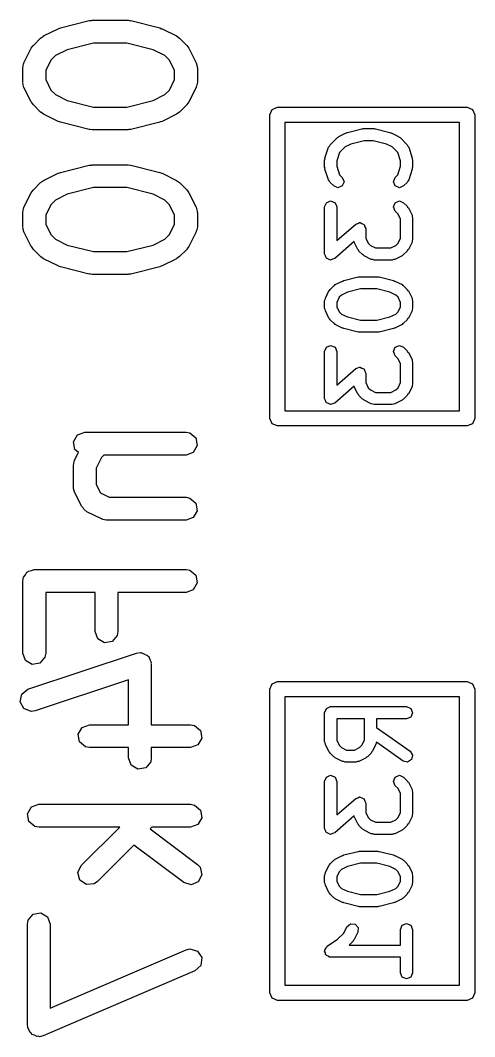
# Model space of a CAD drawing. Extents: x 107.3 to 170.9, y -113.5 to -51.4.
# Drawn here: x 130.48 to 133.48, y -90.23 to -83.53 of the extents above; entities that cross this region are included whole.
import ezdxf

# ---------------------------------------------------------------- set-up
doc = ezdxf.new("R2010")
doc.units = 0
doc.layers.add('BLACK', color=7, linetype='CONTINUOUS')

msp = doc.modelspace()

# ---------------------------------------------------------------- linework, layer by layer
at = {"layer": 'BLACK', "linetype": 'CONTINUOUS'}
for p, q in [((130.747, -83.5794), (130.937, -83.5318)), ((130.937, -83.5318), (130.952, -83.5308)), ((130.952, -83.5308), (130.956, -83.5296)), ((130.956, -83.5296), (131.194, -83.5296)), ((131.194, -83.5296), (131.208, -83.5322)), ((131.208, -83.5322), (131.212, -83.5318)), ((131.212, -83.5318), (131.402, -83.5794)), ((130.617, -83.6468), (130.635, -83.6339)), ((130.635, -83.6339), (130.636, -83.6327)), ((130.636, -83.6327), (130.732, -83.5851)), ((130.732, -83.5851), (130.744, -83.5814)), ((130.744, -83.5814), (130.747, -83.5794)), ((131.402, -83.5794), (131.414, -83.5847)), ((131.414, -83.5847), (131.418, -83.5851)), ((131.418, -83.5851), (131.513, -83.6327)), ((131.513, -83.6327), (131.531, -83.6461)), ((130.555, -83.7139), (130.568, -83.6959)), ((130.568, -83.6959), (130.569, -83.6944)), ((130.569, -83.6944), (130.617, -83.6468)), ((130.965, -83.6796), (130.791, -83.723)), ((131.184, -83.6796), (130.965, -83.6796)), ((131.358, -83.723), (131.184, -83.6796)), ((131.531, -83.6461), (131.532, -83.6468)), ((131.532, -83.6468), (131.58, -83.6944)), ((131.58, -83.6944), (131.593, -83.7128)), ((130.507, -83.8091), (130.555, -83.7139)), ((130.714, -83.7615), (130.684, -83.7919)), ((130.791, -83.723), (130.714, -83.7615)), ((131.435, -83.7615), (131.358, -83.723)), ((131.465, -83.7919), (131.435, -83.7615)), ((131.593, -83.7128), (131.594, -83.7139)), ((131.594, -83.7139), (131.642, -83.8091)), ((130.5, -83.8427), (130.504, -83.817)), ((130.504, -83.817), (130.507, -83.8136)), ((130.507, -83.8136), (130.507, -83.8091)), ((130.684, -83.7919), (130.65, -83.8604)), ((131.5, -83.8604), (131.465, -83.7919)), ((131.642, -83.8091), (131.649, -83.8341)), ((131.649, -83.8341), (131.648, -83.8385)), ((131.648, -83.8385), (131.65, -83.8427)), ((130.5, -83.9379), (130.5, -83.8427)), ((130.65, -83.8604), (130.65, -83.9202)), ((131.5, -83.9202), (131.5, -83.8604)), ((131.65, -83.8427), (131.65, -83.9379)), ((130.501, -83.9421), (130.5, -83.9379)), ((130.5, -83.9465), (130.501, -83.9421)), ((130.507, -83.9715), (130.5, -83.9465)), ((130.555, -84.0667), (130.507, -83.9715)), ((130.65, -83.9202), (130.684, -83.9887)), ((131.465, -83.9887), (131.5, -83.9202)), ((131.642, -83.9715), (131.594, -84.0667)), ((131.645, -83.9636), (131.642, -83.967)), ((131.642, -83.967), (131.642, -83.9715)), ((131.65, -83.9379), (131.645, -83.9636)), ((130.684, -83.9887), (130.714, -84.0191)), ((130.714, -84.0191), (130.791, -84.0576)), ((131.358, -84.0576), (131.435, -84.0191)), ((131.435, -84.0191), (131.465, -83.9887)), ((130.556, -84.0678), (130.555, -84.0667)), ((130.569, -84.0862), (130.556, -84.0678)), ((130.617, -84.1338), (130.569, -84.0862)), ((130.791, -84.0576), (130.965, -84.101)), ((130.965, -84.101), (131.184, -84.101)), ((131.184, -84.101), (131.358, -84.0576)), ((131.58, -84.0862), (131.532, -84.1338)), ((131.581, -84.0847), (131.58, -84.0862)), ((131.594, -84.0667), (131.581, -84.0847)), ((132.142, -84.1168), (132.177, -84.1022)), ((132.177, -84.1022), (133.427, -84.1022)), ((133.427, -84.1022), (133.463, -84.1168)), ((130.618, -84.1345), (130.617, -84.1338)), ((130.636, -84.1479), (130.618, -84.1345)), ((130.732, -84.1955), (130.636, -84.1479)), ((131.513, -84.1479), (131.418, -84.1955)), ((131.514, -84.1467), (131.513, -84.1479)), ((131.532, -84.1338), (131.514, -84.1467)), ((132.127, -84.1522), (132.142, -84.1168)), ((132.127, -86.1522), (132.127, -84.1522)), ((133.463, -84.1168), (133.477, -84.1522)), ((133.477, -84.1522), (133.477, -86.1522)), ((130.735, -84.1959), (130.732, -84.1955)), ((130.747, -84.2012), (130.735, -84.1959)), ((130.937, -84.2488), (130.747, -84.2012)), ((131.402, -84.2012), (131.212, -84.2488)), ((131.405, -84.1992), (131.402, -84.2012)), ((131.418, -84.1955), (131.405, -84.1992)), ((132.227, -84.2022), (132.227, -86.1022)), ((133.377, -84.2022), (132.227, -84.2022)), ((133.377, -86.1022), (133.377, -84.2022)), ((130.941, -84.2484), (130.937, -84.2488)), ((130.956, -84.251), (130.941, -84.2484)), ((131.194, -84.251), (130.956, -84.251)), ((131.197, -84.2498), (131.194, -84.251)), ((131.212, -84.2488), (131.197, -84.2498)), ((132.524, -84.3501), (132.572, -84.3025)), ((132.572, -84.3025), (132.578, -84.3)), ((132.578, -84.3), (132.582, -84.295)), ((132.582, -84.295), (132.63, -84.2712)), ((132.63, -84.2712), (132.634, -84.2709)), ((132.634, -84.2709), (132.638, -84.2682)), ((132.638, -84.2682), (132.733, -84.2443)), ((132.733, -84.2443), (132.738, -84.2451)), ((132.738, -84.2451), (132.743, -84.2432)), ((132.743, -84.2432), (132.814, -84.2432)), ((132.814, -84.2432), (132.819, -84.2451)), ((132.819, -84.2451), (132.824, -84.2443)), ((132.824, -84.2443), (132.919, -84.2682)), ((132.919, -84.2682), (132.923, -84.2709)), ((132.923, -84.2709), (132.927, -84.2712)), ((132.927, -84.2712), (132.975, -84.295)), ((132.975, -84.295), (132.979, -84.3)), ((132.979, -84.3), (132.985, -84.3025)), ((132.985, -84.3025), (133.033, -84.3501)), ((132.49, -84.4372), (132.514, -84.3657)), ((132.514, -84.3657), (132.52, -84.3587)), ((132.52, -84.3587), (132.524, -84.3501)), ((132.624, -84.3636), (132.587, -84.4)), ((132.661, -84.3447), (132.624, -84.3636)), ((132.748, -84.3232), (132.661, -84.3447)), ((132.809, -84.3232), (132.748, -84.3232)), ((132.895, -84.3447), (132.809, -84.3232)), ((132.933, -84.3636), (132.895, -84.3447)), ((132.97, -84.4), (132.933, -84.3636)), ((133.033, -84.3501), (133.036, -84.3587)), ((133.036, -84.3587), (133.043, -84.3657)), ((133.043, -84.3657), (133.066, -84.4372)), ((132.491, -84.4437), (132.49, -84.4372)), ((132.587, -84.4), (132.568, -84.4563)), ((132.988, -84.4563), (132.97, -84.4)), ((133.066, -84.4372), (133.066, -84.4437)), ((130.747, -84.5318), (130.937, -84.4842)), ((130.937, -84.4842), (130.952, -84.4831)), ((130.952, -84.4831), (130.956, -84.482)), ((130.956, -84.482), (131.194, -84.482)), ((131.194, -84.482), (131.208, -84.4846)), ((131.208, -84.4846), (131.212, -84.4842)), ((131.212, -84.4842), (131.402, -84.5318)), ((132.488, -84.4498), (132.491, -84.4437)), ((132.488, -84.4974), (132.488, -84.4498)), ((132.491, -84.5035), (132.488, -84.4974)), ((132.49, -84.5101), (132.491, -84.5035)), ((132.568, -84.4563), (132.568, -84.4909)), ((132.568, -84.4909), (132.587, -84.5473)), ((132.97, -84.5473), (132.988, -84.4909)), ((132.988, -84.4909), (132.988, -84.4563)), ((133.066, -84.4437), (133.068, -84.4498)), ((133.068, -84.4974), (133.066, -84.5035)), ((133.066, -84.5035), (133.066, -84.5101)), ((133.068, -84.4498), (133.068, -84.4974)), ((130.636, -84.5851), (130.732, -84.5375)), ((130.732, -84.5375), (130.744, -84.5338)), ((130.744, -84.5338), (130.747, -84.5318)), ((131.402, -84.5318), (131.414, -84.5371)), ((131.414, -84.5371), (131.418, -84.5375)), ((131.418, -84.5375), (131.513, -84.5851)), ((132.514, -84.5815), (132.49, -84.5101)), ((132.587, -84.5473), (132.604, -84.5644)), ((132.604, -84.5644), (132.616, -84.5927)), ((132.941, -84.5927), (132.952, -84.5644)), ((132.952, -84.5644), (132.97, -84.5473)), ((133.066, -84.5101), (133.043, -84.5815)), ((130.569, -84.6468), (130.617, -84.5992)), ((130.617, -84.5992), (130.635, -84.5863)), ((130.635, -84.5863), (130.636, -84.5851)), ((130.965, -84.632), (130.791, -84.6753)), ((131.184, -84.632), (130.965, -84.632)), ((131.358, -84.6753), (131.184, -84.632)), ((131.513, -84.5851), (131.531, -84.5985)), ((131.531, -84.5985), (131.532, -84.5992)), ((131.532, -84.5992), (131.58, -84.6468)), ((132.52, -84.5885), (132.514, -84.5815)), ((132.524, -84.5971), (132.52, -84.5885)), ((132.548, -84.621), (132.524, -84.5971)), ((132.576, -84.6327), (132.548, -84.621)), ((132.604, -84.621), (132.576, -84.6327)), ((132.616, -84.5927), (132.604, -84.621)), ((132.952, -84.621), (132.941, -84.5927)), ((132.981, -84.6327), (132.952, -84.621)), ((133.009, -84.621), (132.981, -84.6327)), ((133.033, -84.5971), (133.009, -84.621)), ((133.036, -84.5885), (133.033, -84.5971)), ((133.043, -84.5815), (133.036, -84.5885)), ((130.507, -84.7615), (130.555, -84.6663)), ((130.555, -84.6663), (130.568, -84.6483)), ((130.568, -84.6483), (130.569, -84.6468)), ((130.791, -84.6753), (130.714, -84.7138)), ((131.435, -84.7138), (131.358, -84.6753)), ((131.58, -84.6468), (131.593, -84.6652)), ((131.593, -84.6652), (131.594, -84.6663)), ((131.594, -84.6663), (131.642, -84.7615)), ((130.5, -84.7951), (130.504, -84.7694)), ((130.504, -84.7694), (130.507, -84.766)), ((130.507, -84.766), (130.507, -84.7615)), ((130.684, -84.7442), (130.65, -84.8128)), ((130.714, -84.7138), (130.684, -84.7442)), ((131.465, -84.7442), (131.435, -84.7138)), ((131.5, -84.8128), (131.465, -84.7442)), ((131.642, -84.7615), (131.649, -84.7865)), ((132.488, -84.7593), (132.5, -84.7311)), ((132.488, -85.0689), (132.488, -84.7593)), ((132.5, -84.7311), (132.528, -84.7193)), ((132.528, -84.7193), (132.557, -84.7311)), ((132.557, -84.7311), (132.568, -84.7593)), ((132.568, -84.7593), (132.568, -84.9807)), ((132.941, -84.7593), (132.952, -84.7311)), ((132.952, -84.7876), (132.941, -84.7593)), ((132.952, -84.7311), (132.981, -84.7193)), ((132.981, -84.7193), (133.009, -84.7311)), ((133.009, -84.7311), (133.033, -84.7549)), ((133.033, -84.7549), (133.035, -84.7609)), ((133.035, -84.7609), (133.04, -84.7653)), ((133.04, -84.7653), (133.064, -84.8129)), ((130.5, -84.8903), (130.5, -84.7951)), ((130.65, -84.8128), (130.65, -84.8726)), ((131.5, -84.8726), (131.5, -84.8128)), ((131.649, -84.7865), (131.648, -84.7908)), ((131.648, -84.7908), (131.65, -84.7951)), ((131.65, -84.7951), (131.65, -84.8903)), ((132.972, -84.8068), (132.952, -84.7876)), ((132.988, -84.8402), (132.972, -84.8068)), ((132.988, -84.9642), (132.988, -84.8402)), ((133.064, -84.8129), (133.065, -84.8222)), ((133.065, -84.8222), (133.068, -84.8308)), ((133.068, -84.8308), (133.068, -84.9736)), ((130.501, -84.8945), (130.5, -84.8903)), ((130.5, -84.8989), (130.501, -84.8945)), ((130.507, -84.9238), (130.5, -84.8989)), ((130.65, -84.8726), (130.684, -84.9411)), ((131.465, -84.9411), (131.5, -84.8726)), ((131.65, -84.8903), (131.645, -84.9159)), ((132.568, -84.9807), (132.693, -84.8721)), ((132.693, -84.8721), (132.706, -84.8676)), ((132.706, -84.8676), (132.719, -84.8622)), ((132.719, -84.8622), (132.72, -84.8627)), ((132.72, -84.8627), (132.722, -84.8623)), ((132.722, -84.8623), (132.734, -84.8685)), ((132.734, -84.8685), (132.747, -84.8739)), ((132.747, -84.8739), (132.748, -84.8752)), ((132.748, -84.8752), (132.749, -84.8759)), ((132.749, -84.8759), (132.753, -84.8892)), ((132.753, -84.8892), (132.759, -84.9022)), ((132.759, -84.9022), (132.759, -84.9642)), ((130.555, -85.0191), (130.507, -84.9238)), ((130.684, -84.9411), (130.714, -84.9715)), ((130.714, -84.9715), (130.791, -85.01)), ((131.358, -85.01), (131.435, -84.9715)), ((131.435, -84.9715), (131.465, -84.9411)), ((131.642, -84.9238), (131.594, -85.0191)), ((131.645, -84.9159), (131.642, -84.9194)), ((131.642, -84.9194), (131.642, -84.9238)), ((132.759, -84.9642), (132.776, -84.9976)), ((132.972, -84.9976), (132.988, -84.9642)), ((133.068, -84.9736), (133.065, -84.9822)), ((130.556, -85.0202), (130.555, -85.0191)), ((130.569, -85.0386), (130.556, -85.0202)), ((130.617, -85.0862), (130.569, -85.0386)), ((130.791, -85.01), (130.965, -85.0534)), ((131.184, -85.0534), (131.358, -85.01)), ((131.58, -85.0386), (131.532, -85.0862)), ((131.581, -85.0371), (131.58, -85.0386)), ((131.594, -85.0191), (131.581, -85.0371)), ((132.683, -84.9869), (132.555, -85.099)), ((132.683, -84.9915), (132.683, -84.9869)), ((132.707, -85.0391), (132.683, -84.9915)), ((132.712, -85.0434), (132.707, -85.0391)), ((132.714, -85.0495), (132.712, -85.0434)), ((132.776, -84.9976), (132.79, -85.0122)), ((132.79, -85.0122), (132.824, -85.0289)), ((132.824, -85.0289), (132.924, -85.0289)), ((132.924, -85.0289), (132.957, -85.0122)), ((132.957, -85.0122), (132.972, -84.9976)), ((133.035, -85.0434), (133.033, -85.0495)), ((133.04, -85.0391), (133.035, -85.0434)), ((133.064, -84.9915), (133.04, -85.0391)), ((133.065, -84.9822), (133.064, -84.9915)), ((130.618, -85.0869), (130.617, -85.0862)), ((130.636, -85.1002), (130.618, -85.0869)), ((130.732, -85.1479), (130.636, -85.1002)), ((130.965, -85.0534), (131.184, -85.0534)), ((131.513, -85.1002), (131.418, -85.1479)), ((131.514, -85.099), (131.513, -85.1002)), ((131.532, -85.0862), (131.514, -85.099)), ((132.494, -85.0819), (132.488, -85.0689)), ((132.498, -85.0952), (132.494, -85.0819)), ((132.5, -85.0958), (132.498, -85.0952)), ((132.5, -85.0971), (132.5, -85.0958)), ((132.513, -85.1025), (132.5, -85.0971)), ((132.526, -85.1088), (132.513, -85.1025)), ((132.527, -85.1083), (132.526, -85.1088)), ((132.528, -85.1089), (132.527, -85.1083)), ((132.541, -85.1035), (132.528, -85.1089)), ((132.555, -85.099), (132.541, -85.1035)), ((132.738, -85.0733), (132.714, -85.0495)), ((132.744, -85.0759), (132.738, -85.0733)), ((132.749, -85.0808), (132.744, -85.0759)), ((132.796, -85.1046), (132.749, -85.0808)), ((132.806, -85.1053), (132.796, -85.1046)), ((132.814, -85.1089), (132.806, -85.1053)), ((132.933, -85.1089), (132.814, -85.1089)), ((132.942, -85.1053), (132.933, -85.1089)), ((132.951, -85.1046), (132.942, -85.1053)), ((132.999, -85.0808), (132.951, -85.1046)), ((133.003, -85.0759), (132.999, -85.0808)), ((133.009, -85.0733), (133.003, -85.0759)), ((133.033, -85.0495), (133.009, -85.0733)), ((130.735, -85.1483), (130.732, -85.1479)), ((130.747, -85.1535), (130.735, -85.1483)), ((130.937, -85.2012), (130.747, -85.1535)), ((131.402, -85.1535), (131.212, -85.2012)), ((131.405, -85.1515), (131.402, -85.1535)), ((131.418, -85.1479), (131.405, -85.1515)), ((130.941, -85.2008), (130.937, -85.2012)), ((130.956, -85.2034), (130.941, -85.2008)), ((131.194, -85.2034), (130.956, -85.2034)), ((131.197, -85.2022), (131.194, -85.2034)), ((131.212, -85.2012), (131.197, -85.2022)), ((132.61, -85.2471), (132.614, -85.2443)), ((132.614, -85.2443), (132.709, -85.2205)), ((132.709, -85.2205), (132.714, -85.2213)), ((132.714, -85.2213), (132.719, -85.2193)), ((132.719, -85.2193), (132.838, -85.2193)), ((132.838, -85.2193), (132.843, -85.2213)), ((132.843, -85.2213), (132.848, -85.2205)), ((132.848, -85.2205), (132.943, -85.2443)), ((132.943, -85.2443), (132.947, -85.2471)), ((132.516, -85.3129), (132.521, -85.3086)), ((132.521, -85.3086), (132.524, -85.3025)), ((132.524, -85.3025), (132.548, -85.2787)), ((132.548, -85.2787), (132.554, -85.2762)), ((132.554, -85.2762), (132.558, -85.2712)), ((132.558, -85.2712), (132.606, -85.2474)), ((132.606, -85.2474), (132.61, -85.2471)), ((132.724, -85.2993), (132.638, -85.3209)), ((132.833, -85.2993), (132.724, -85.2993)), ((132.919, -85.3209), (132.833, -85.2993)), ((132.947, -85.2471), (132.951, -85.2474)), ((132.951, -85.2474), (132.999, -85.2712)), ((132.999, -85.2712), (133.003, -85.2762)), ((133.003, -85.2762), (133.009, -85.2787)), ((133.009, -85.2787), (133.033, -85.3025)), ((133.033, -85.3025), (133.035, -85.3086)), ((133.035, -85.3086), (133.04, -85.3129)), ((132.488, -85.3784), (132.492, -85.3698)), ((132.488, -85.426), (132.488, -85.3784)), ((132.492, -85.3698), (132.493, -85.3605)), ((132.493, -85.3605), (132.516, -85.3129)), ((132.585, -85.3545), (132.568, -85.3878)), ((132.6, -85.3398), (132.585, -85.3545)), ((132.638, -85.3209), (132.6, -85.3398)), ((132.957, -85.3398), (132.919, -85.3209)), ((132.972, -85.3545), (132.957, -85.3398)), ((132.988, -85.3878), (132.972, -85.3545)), ((133.04, -85.3129), (133.064, -85.3605)), ((133.064, -85.3605), (133.065, -85.3698)), ((133.065, -85.3698), (133.068, -85.3784)), ((133.068, -85.3784), (133.068, -85.426)), ((132.492, -85.4346), (132.488, -85.426)), ((132.493, -85.4439), (132.492, -85.4346)), ((132.516, -85.4915), (132.493, -85.4439)), ((132.568, -85.3878), (132.568, -85.4166)), ((132.568, -85.4166), (132.585, -85.4499)), ((132.972, -85.4499), (132.988, -85.4166)), ((132.988, -85.4166), (132.988, -85.3878)), ((133.064, -85.4439), (133.04, -85.4915)), ((133.065, -85.4346), (133.064, -85.4439)), ((133.068, -85.426), (133.065, -85.4346)), ((132.521, -85.4958), (132.516, -85.4915)), ((132.524, -85.5019), (132.521, -85.4958)), ((132.548, -85.5257), (132.524, -85.5019)), ((132.585, -85.4499), (132.6, -85.4646)), ((132.6, -85.4646), (132.638, -85.4835)), ((132.638, -85.4835), (132.724, -85.5051)), ((132.724, -85.5051), (132.833, -85.5051)), ((132.833, -85.5051), (132.919, -85.4835)), ((132.919, -85.4835), (132.957, -85.4646)), ((132.957, -85.4646), (132.972, -85.4499)), ((133.033, -85.5019), (133.009, -85.5257)), ((133.035, -85.4958), (133.033, -85.5019)), ((133.04, -85.4915), (133.035, -85.4958)), ((132.554, -85.5282), (132.548, -85.5257)), ((132.558, -85.5332), (132.554, -85.5282)), ((132.606, -85.557), (132.558, -85.5332)), ((132.61, -85.5573), (132.606, -85.557)), ((132.614, -85.5601), (132.61, -85.5573)), ((132.709, -85.5839), (132.614, -85.5601)), ((132.943, -85.5601), (132.848, -85.5839)), ((132.947, -85.5573), (132.943, -85.5601)), ((132.951, -85.557), (132.947, -85.5573)), ((132.999, -85.5332), (132.951, -85.557)), ((133.003, -85.5282), (132.999, -85.5332)), ((133.009, -85.5257), (133.003, -85.5282)), ((132.714, -85.5831), (132.709, -85.5839)), ((132.719, -85.5851), (132.714, -85.5831)), ((132.838, -85.5851), (132.719, -85.5851)), ((132.843, -85.5831), (132.838, -85.5851)), ((132.848, -85.5839), (132.843, -85.5831)), ((132.488, -85.7117), (132.5, -85.6834)), ((132.488, -86.0212), (132.488, -85.7117)), ((132.5, -85.6834), (132.528, -85.6717)), ((132.528, -85.6717), (132.557, -85.6834)), ((132.557, -85.6834), (132.568, -85.7117)), ((132.568, -85.7117), (132.568, -85.9331)), ((132.941, -85.7117), (132.952, -85.6834)), ((132.952, -85.74), (132.941, -85.7117)), ((132.952, -85.6834), (132.981, -85.6717)), ((132.981, -85.6717), (133.009, -85.6834)), ((133.009, -85.6834), (133.033, -85.7073)), ((133.033, -85.7073), (133.035, -85.7133)), ((133.035, -85.7133), (133.04, -85.7176)), ((132.972, -85.7592), (132.952, -85.74)), ((132.988, -85.7926), (132.972, -85.7592)), ((133.04, -85.7176), (133.064, -85.7653)), ((133.064, -85.7653), (133.065, -85.7745)), ((133.065, -85.7745), (133.068, -85.7832)), ((132.568, -85.9331), (132.693, -85.8245)), ((132.693, -85.8245), (132.706, -85.82)), ((132.706, -85.82), (132.719, -85.8146)), ((132.719, -85.8146), (132.72, -85.8151)), ((132.72, -85.8151), (132.722, -85.8147)), ((132.722, -85.8147), (132.734, -85.8209)), ((132.734, -85.8209), (132.747, -85.8263)), ((132.747, -85.8263), (132.748, -85.8276)), ((132.748, -85.8276), (132.749, -85.8282)), ((132.749, -85.8282), (132.753, -85.8416)), ((132.753, -85.8416), (132.759, -85.8546)), ((132.988, -85.9166), (132.988, -85.7926)), ((133.068, -85.7832), (133.068, -85.926)), ((132.759, -85.8546), (132.759, -85.9166)), ((132.683, -85.9393), (132.555, -86.0513)), ((132.683, -85.9439), (132.683, -85.9393)), ((132.707, -85.9915), (132.683, -85.9439)), ((132.759, -85.9166), (132.776, -85.9499)), ((132.776, -85.9499), (132.79, -85.9646)), ((132.79, -85.9646), (132.824, -85.9812)), ((132.824, -85.9812), (132.924, -85.9812)), ((132.924, -85.9812), (132.957, -85.9646)), ((132.957, -85.9646), (132.972, -85.9499)), ((132.972, -85.9499), (132.988, -85.9166)), ((133.064, -85.9439), (133.04, -85.9915)), ((133.065, -85.9346), (133.064, -85.9439)), ((133.068, -85.926), (133.065, -85.9346)), ((132.494, -86.0343), (132.488, -86.0212)), ((132.498, -86.0476), (132.494, -86.0343)), ((132.5, -86.0482), (132.498, -86.0476)), ((132.5, -86.0495), (132.5, -86.0482)), ((132.712, -85.9958), (132.707, -85.9915)), ((132.714, -86.0019), (132.712, -85.9958)), ((132.738, -86.0257), (132.714, -86.0019)), ((132.744, -86.0282), (132.738, -86.0257)), ((132.749, -86.0332), (132.744, -86.0282)), ((132.796, -86.057), (132.749, -86.0332)), ((132.999, -86.0332), (132.951, -86.057)), ((133.003, -86.0282), (132.999, -86.0332)), ((133.009, -86.0257), (133.003, -86.0282)), ((133.033, -86.0019), (133.009, -86.0257)), ((133.035, -85.9958), (133.033, -86.0019)), ((133.04, -85.9915), (133.035, -85.9958)), ((132.227, -86.1022), (133.377, -86.1022)), ((132.513, -86.0549), (132.5, -86.0495)), ((132.526, -86.0612), (132.513, -86.0549)), ((132.527, -86.0607), (132.526, -86.0612)), ((132.528, -86.0612), (132.527, -86.0607)), ((132.541, -86.0559), (132.528, -86.0612)), ((132.555, -86.0513), (132.541, -86.0559)), ((132.806, -86.0577), (132.796, -86.057)), ((132.814, -86.0612), (132.806, -86.0577)), ((132.933, -86.0612), (132.814, -86.0612)), ((132.942, -86.0577), (132.933, -86.0612)), ((132.951, -86.057), (132.942, -86.0577)), ((132.142, -86.1876), (132.127, -86.1522)), ((133.477, -86.1522), (133.463, -86.1876)), ((130.86, -86.2614), (130.908, -86.2439)), ((130.908, -86.2439), (131.575, -86.2439)), ((131.575, -86.2439), (131.6, -86.2484)), ((131.6, -86.2484), (131.64, -86.2814)), ((132.177, -86.2022), (132.142, -86.1876)), ((133.427, -86.2022), (132.177, -86.2022)), ((133.463, -86.1876), (133.427, -86.2022)), ((130.834, -86.3058), (130.86, -86.2614)), ((130.843, -86.3564), (130.834, -86.3058)), ((131.64, -86.2814), (131.648, -86.3319)), ((130.841, -86.4282), (130.867, -86.3763)), ((130.867, -86.3763), (130.843, -86.3564)), ((131.623, -86.3763), (131.575, -86.3939)), ((131.648, -86.3319), (131.623, -86.3763)), ((130.833, -86.4617), (130.837, -86.4361)), ((130.837, -86.4361), (130.84, -86.4326)), ((130.84, -86.4326), (130.841, -86.4282)), ((131.017, -86.4109), (130.983, -86.4794)), ((131.034, -86.3939), (131.017, -86.4109)), ((131.575, -86.3939), (131.034, -86.3939)), ((130.833, -86.6046), (130.833, -86.4617)), ((130.983, -86.4794), (130.983, -86.5869)), ((130.834, -86.6088), (130.833, -86.6046)), ((130.833, -86.6132), (130.834, -86.6088)), ((130.841, -86.6381), (130.833, -86.6132)), ((130.888, -86.7334), (130.841, -86.6381)), ((130.983, -86.5869), (131.011, -86.6439)), ((131.011, -86.6439), (131.068, -86.6724)), ((131.068, -86.6724), (131.575, -86.6724)), ((131.575, -86.6724), (131.6, -86.677)), ((131.6, -86.677), (131.64, -86.7099)), ((131.64, -86.7099), (131.648, -86.7605)), ((130.897, -86.7411), (130.888, -86.7334)), ((130.901, -86.7514), (130.897, -86.7411)), ((130.922, -86.7669), (130.901, -86.7514)), ((131.017, -86.8145), (130.922, -86.7669)), ((131.648, -86.7605), (131.623, -86.8049)), ((131.022, -86.815), (131.017, -86.8145)), ((131.025, -86.8179), (131.022, -86.815)), ((131.051, -86.8224), (131.025, -86.8179)), ((131.575, -86.8224), (131.051, -86.8224)), ((131.623, -86.8049), (131.575, -86.8224)), ((130.504, -87.198), (130.517, -87.183)), ((130.517, -87.183), (130.526, -87.1662)), ((130.526, -87.1662), (130.533, -87.1639)), ((130.533, -87.1639), (130.537, -87.1587)), ((130.537, -87.1587), (130.556, -87.1553)), ((130.556, -87.1553), (130.575, -87.1486)), ((130.575, -87.1486), (131.575, -87.1486)), ((131.575, -87.1486), (131.6, -87.1532)), ((131.6, -87.1532), (131.64, -87.1861)), ((131.64, -87.1861), (131.648, -87.2367)), ((130.5, -87.2236), (130.501, -87.2139)), ((130.5, -87.6998), (130.5, -87.2236)), ((130.501, -87.2106), (130.502, -87.2077)), ((130.501, -87.2139), (130.501, -87.2106)), ((130.502, -87.2077), (130.504, -87.198)), ((131.648, -87.2367), (131.623, -87.2811)), ((130.976, -87.2986), (130.65, -87.2986)), ((130.65, -87.2986), (130.65, -87.6998)), ((130.976, -87.557), (130.976, -87.2986)), ((131.575, -87.2986), (131.126, -87.2986)), ((131.126, -87.2986), (131.126, -87.557)), ((131.623, -87.2811), (131.575, -87.2986)), ((130.993, -87.6052), (130.976, -87.557)), ((131.121, -87.5826), (131.088, -87.6219)), ((131.126, -87.557), (131.121, -87.5826)), ((131.038, -87.6308), (130.993, -87.6052)), ((131.088, -87.6219), (131.038, -87.6308)), ((130.517, -87.748), (130.5, -87.6998)), ((130.533, -87.9371), (131.248, -87.699)), ((130.65, -87.6998), (130.645, -87.7255)), ((131.248, -87.699), (131.273, -87.6952)), ((131.273, -87.6952), (131.279, -87.6973)), ((131.279, -87.6973), (131.284, -87.6963)), ((131.284, -87.6963), (131.302, -87.7065)), ((131.302, -87.7065), (131.321, -87.714)), ((131.321, -87.714), (131.324, -87.7191)), ((131.324, -87.7191), (131.329, -87.7219)), ((131.329, -87.7219), (131.336, -87.7411)), ((130.562, -87.7737), (130.517, -87.748)), ((130.612, -87.7648), (130.562, -87.7737)), ((130.645, -87.7255), (130.612, -87.7648)), ((131.336, -87.7411), (131.345, -87.7591)), ((131.345, -87.7591), (131.344, -87.7647)), ((131.344, -87.7647), (131.346, -87.7701)), ((131.346, -87.7701), (131.346, -88.1713)), ((131.196, -87.8742), (130.581, -88.0794)), ((131.196, -88.1713), (131.196, -87.8742)), ((132.127, -87.9368), (132.142, -87.9014)), ((132.142, -87.9014), (132.177, -87.8868)), ((132.177, -87.8868), (133.427, -87.8868)), ((133.427, -87.8868), (133.463, -87.9014)), ((133.463, -87.9014), (133.477, -87.9368)), ((130.483, -88.0192), (130.493, -87.969)), ((130.493, -87.969), (130.533, -87.9371)), ((132.127, -89.9368), (132.127, -87.9368)), ((132.227, -87.9868), (132.227, -89.8868)), ((133.377, -87.9868), (132.227, -87.9868)), ((133.377, -89.8868), (133.377, -87.9868)), ((133.477, -87.9368), (133.477, -89.9368)), ((130.507, -88.0643), (130.483, -88.0192)), ((132.5, -88.0633), (132.528, -88.0516)), ((132.528, -88.0516), (133.028, -88.0516)), ((133.028, -88.0516), (133.057, -88.0633)), ((130.555, -88.0832), (130.507, -88.0643)), ((130.581, -88.0794), (130.555, -88.0832)), ((132.488, -88.0916), (132.5, -88.0633)), ((132.488, -88.282), (132.488, -88.0916)), ((133.057, -88.1198), (133.028, -88.1316)), ((133.057, -88.0633), (133.068, -88.0916)), ((133.068, -88.0916), (133.057, -88.1198)), ((130.864, -88.2333), (130.89, -88.1889)), ((130.89, -88.1889), (130.938, -88.1713)), ((130.938, -88.1713), (131.196, -88.1713)), ((131.346, -88.1713), (131.605, -88.1713)), ((131.605, -88.1713), (131.63, -88.1758)), ((131.63, -88.1758), (131.67, -88.2088)), ((132.568, -88.1316), (132.568, -88.2726)), ((132.75, -88.1316), (132.568, -88.1316)), ((132.75, -88.2726), (132.75, -88.1316)), ((133.028, -88.1316), (132.83, -88.1316)), ((132.83, -88.1316), (132.83, -88.1898)), ((132.83, -88.1898), (133.051, -88.3445)), ((130.873, -88.2838), (130.864, -88.2333)), ((131.67, -88.2088), (131.678, -88.2593)), ((130.912, -88.3168), (130.873, -88.2838)), ((130.938, -88.3213), (130.912, -88.3168)), ((131.196, -88.3213), (130.938, -88.3213)), ((131.196, -88.3892), (131.196, -88.3213)), ((131.605, -88.3213), (131.346, -88.3213)), ((131.346, -88.3213), (131.346, -88.3892)), ((131.653, -88.3038), (131.605, -88.3213)), ((131.678, -88.2593), (131.653, -88.3038)), ((132.492, -88.2906), (132.488, -88.282)), ((132.493, -88.2999), (132.492, -88.2906)), ((132.516, -88.3475), (132.493, -88.2999)), ((132.568, -88.2726), (132.585, -88.306)), ((132.585, -88.306), (132.6, -88.3206)), ((132.6, -88.3206), (132.633, -88.3373)), ((132.686, -88.3373), (132.719, -88.3206)), ((132.719, -88.3206), (132.734, -88.306)), ((132.734, -88.306), (132.75, -88.2726)), ((132.826, -88.2999), (132.802, -88.3475)), ((132.827, -88.2906), (132.826, -88.2999)), ((132.829, -88.2862), (132.827, -88.2906)), ((133.005, -88.41), (132.829, -88.2862)), ((131.214, -88.4374), (131.196, -88.3892)), ((131.346, -88.3892), (131.342, -88.4148)), ((132.521, -88.3519), (132.516, -88.3475)), ((132.524, -88.3579), (132.521, -88.3519)), ((132.548, -88.3817), (132.524, -88.3579)), ((132.554, -88.3843), (132.548, -88.3817)), ((132.558, -88.3892), (132.554, -88.3843)), ((132.606, -88.4131), (132.558, -88.3892)), ((132.633, -88.3373), (132.686, -88.3373)), ((132.761, -88.3892), (132.713, -88.4131)), ((132.765, -88.3843), (132.761, -88.3892)), ((132.771, -88.3817), (132.765, -88.3843)), ((132.795, -88.3579), (132.771, -88.3817)), ((132.797, -88.3519), (132.795, -88.3579)), ((132.802, -88.3475), (132.797, -88.3519)), ((133.051, -88.3445), (133.068, -88.3703)), ((133.068, -88.3703), (133.061, -88.4002)), ((131.258, -88.463), (131.214, -88.4374)), ((131.309, -88.4541), (131.258, -88.463)), ((131.342, -88.4148), (131.309, -88.4541)), ((132.615, -88.4137), (132.606, -88.4131)), ((132.624, -88.4173), (132.615, -88.4137)), ((132.695, -88.4173), (132.624, -88.4173)), ((132.704, -88.4137), (132.695, -88.4173)), ((132.713, -88.4131), (132.704, -88.4137)), ((133.035, -88.4167), (133.005, -88.41)), ((133.061, -88.4002), (133.035, -88.4167)), ((132.488, -88.5439), (132.5, -88.5157)), ((132.5, -88.5157), (132.528, -88.5039)), ((132.528, -88.5039), (132.557, -88.5157)), ((132.557, -88.5157), (132.568, -88.5439)), ((132.941, -88.5439), (132.952, -88.5157)), ((132.952, -88.5157), (132.981, -88.5039)), ((132.981, -88.5039), (133.009, -88.5157)), ((133.009, -88.5157), (133.033, -88.5395)), ((132.488, -88.8535), (132.488, -88.5439)), ((132.568, -88.5439), (132.568, -88.7653)), ((132.952, -88.5722), (132.941, -88.5439)), ((132.972, -88.5914), (132.952, -88.5722)), ((132.988, -88.6248), (132.972, -88.5914)), ((133.033, -88.5395), (133.035, -88.5455)), ((133.035, -88.5455), (133.04, -88.5499)), ((133.04, -88.5499), (133.064, -88.5975)), ((132.568, -88.7653), (132.693, -88.6567)), ((132.693, -88.6567), (132.706, -88.6522)), ((132.706, -88.6522), (132.719, -88.6468)), ((132.719, -88.6468), (132.72, -88.6473)), ((132.72, -88.6473), (132.722, -88.6469)), ((132.722, -88.6469), (132.734, -88.6531)), ((132.734, -88.6531), (132.747, -88.6585)), ((132.747, -88.6585), (132.748, -88.6598)), ((132.748, -88.6598), (132.749, -88.6605)), ((132.988, -88.7488), (132.988, -88.6248)), ((133.064, -88.5975), (133.065, -88.6068)), ((133.065, -88.6068), (133.068, -88.6154)), ((133.068, -88.6154), (133.068, -88.7582)), ((130.531, -88.7571), (130.556, -88.7127)), ((130.556, -88.7127), (130.605, -88.6951)), ((130.605, -88.6951), (131.605, -88.6951)), ((131.605, -88.6951), (131.63, -88.6997)), ((131.63, -88.6997), (131.67, -88.7326)), ((132.749, -88.6605), (132.753, -88.6738)), ((132.753, -88.6738), (132.759, -88.6868)), ((132.759, -88.6868), (132.759, -88.7488)), ((130.54, -88.8076), (130.531, -88.7571)), ((131.678, -88.7832), (131.653, -88.8276)), ((131.67, -88.7326), (131.678, -88.7832)), ((132.683, -88.7715), (132.555, -88.8836)), ((132.683, -88.7761), (132.683, -88.7715)), ((132.707, -88.8237), (132.683, -88.7761)), ((132.759, -88.7488), (132.776, -88.7822)), ((132.776, -88.7822), (132.79, -88.7968)), ((132.957, -88.7968), (132.972, -88.7822)), ((132.972, -88.7822), (132.988, -88.7488)), ((133.064, -88.7761), (133.04, -88.8237)), ((133.065, -88.7668), (133.064, -88.7761)), ((133.068, -88.7582), (133.065, -88.7668)), ((130.579, -88.8406), (130.54, -88.8076)), ((130.605, -88.8451), (130.579, -88.8406)), ((131.138, -88.8451), (130.605, -88.8451)), ((130.885, -89.0981), (131.138, -88.8451)), ((131.35, -88.8451), (131.338, -88.8573)), ((131.338, -88.8573), (131.65, -89.0911)), ((131.605, -88.8451), (131.35, -88.8451)), ((131.653, -88.8276), (131.605, -88.8451)), ((132.494, -88.8665), (132.488, -88.8535)), ((132.712, -88.828), (132.707, -88.8237)), ((132.714, -88.8341), (132.712, -88.828)), ((132.738, -88.8579), (132.714, -88.8341)), ((132.744, -88.8605), (132.738, -88.8579)), ((132.749, -88.8654), (132.744, -88.8605)), ((132.79, -88.7968), (132.824, -88.8135)), ((132.824, -88.8135), (132.924, -88.8135)), ((132.924, -88.8135), (132.957, -88.7968)), ((133.003, -88.8605), (132.999, -88.8654)), ((133.009, -88.8579), (133.003, -88.8605)), ((133.033, -88.8341), (133.009, -88.8579)), ((133.035, -88.828), (133.033, -88.8341)), ((133.04, -88.8237), (133.035, -88.828)), ((132.498, -88.8798), (132.494, -88.8665)), ((132.5, -88.8804), (132.498, -88.8798)), ((132.5, -88.8817), (132.5, -88.8804)), ((132.513, -88.8871), (132.5, -88.8817)), ((132.526, -88.8934), (132.513, -88.8871)), ((132.527, -88.8929), (132.526, -88.8934)), ((132.528, -88.8935), (132.527, -88.8929)), ((132.541, -88.8881), (132.528, -88.8935)), ((132.555, -88.8836), (132.541, -88.8881)), ((132.796, -88.8892), (132.749, -88.8654)), ((132.806, -88.8899), (132.796, -88.8892)), ((132.814, -88.8935), (132.806, -88.8899)), ((132.933, -88.8935), (132.814, -88.8935)), ((132.942, -88.8899), (132.933, -88.8935)), ((132.951, -88.8892), (132.942, -88.8899)), ((132.999, -88.8654), (132.951, -88.8892)), ((131.231, -88.9644), (130.991, -89.2041)), ((131.56, -89.2111), (131.231, -88.9644)), ((132.548, -89.0633), (132.554, -89.0608)), ((132.554, -89.0608), (132.558, -89.0558)), ((132.558, -89.0558), (132.606, -89.032)), ((132.606, -89.032), (132.61, -89.0317)), ((132.61, -89.0317), (132.614, -89.0289)), ((132.614, -89.0289), (132.709, -89.0051)), ((132.709, -89.0051), (132.714, -89.0059)), ((132.714, -89.0059), (132.719, -89.0039)), ((132.719, -89.0039), (132.838, -89.0039)), ((132.838, -89.0039), (132.843, -89.0059)), ((132.843, -89.0059), (132.848, -89.0051)), ((132.848, -89.0051), (132.943, -89.0289)), ((132.943, -89.0289), (132.947, -89.0317)), ((132.947, -89.0317), (132.951, -89.032)), ((132.951, -89.032), (132.999, -89.0558)), ((132.999, -89.0558), (133.003, -89.0608)), ((133.003, -89.0608), (133.009, -89.0633)), ((130.863, -89.1445), (130.885, -89.0981)), ((131.65, -89.0911), (131.667, -89.1101)), ((131.667, -89.1101), (131.679, -89.1601)), ((132.493, -89.1451), (132.516, -89.0975)), ((132.516, -89.0975), (132.521, -89.0932)), ((132.521, -89.0932), (132.524, -89.0871)), ((132.524, -89.0871), (132.548, -89.0633)), ((132.6, -89.1244), (132.585, -89.1391)), ((132.638, -89.1055), (132.6, -89.1244)), ((132.724, -89.0839), (132.638, -89.1055)), ((132.833, -89.0839), (132.724, -89.0839)), ((132.919, -89.1055), (132.833, -89.0839)), ((132.957, -89.1244), (132.919, -89.1055)), ((132.972, -89.1391), (132.957, -89.1244)), ((133.009, -89.0633), (133.033, -89.0871)), ((133.033, -89.0871), (133.035, -89.0932)), ((133.035, -89.0932), (133.04, -89.0975)), ((133.04, -89.0975), (133.064, -89.1451)), ((130.876, -89.1941), (130.863, -89.1445)), ((130.919, -89.2235), (130.876, -89.1941)), ((131.679, -89.1601), (131.656, -89.2058)), ((132.488, -89.163), (132.492, -89.1544)), ((132.488, -89.2106), (132.488, -89.163)), ((132.492, -89.1544), (132.493, -89.1451)), ((132.585, -89.1391), (132.568, -89.1724)), ((132.568, -89.1724), (132.568, -89.2012)), ((132.988, -89.1724), (132.972, -89.1391)), ((132.988, -89.2012), (132.988, -89.1724)), ((133.064, -89.1451), (133.065, -89.1544)), ((133.065, -89.1544), (133.068, -89.163)), ((133.068, -89.163), (133.068, -89.2106)), ((130.97, -89.2191), (130.919, -89.2235)), ((130.991, -89.2041), (130.97, -89.2191)), ((131.609, -89.226), (131.56, -89.2111)), ((131.656, -89.2058), (131.609, -89.226)), ((132.492, -89.2192), (132.488, -89.2106)), ((132.493, -89.2285), (132.492, -89.2192)), ((132.516, -89.2761), (132.493, -89.2285)), ((132.568, -89.2012), (132.585, -89.2345)), ((132.585, -89.2345), (132.6, -89.2492)), ((132.6, -89.2492), (132.638, -89.2681)), ((132.919, -89.2681), (132.957, -89.2492)), ((132.957, -89.2492), (132.972, -89.2345)), ((132.972, -89.2345), (132.988, -89.2012)), ((133.064, -89.2285), (133.04, -89.2761)), ((133.065, -89.2192), (133.064, -89.2285)), ((133.068, -89.2106), (133.065, -89.2192)), ((132.521, -89.2804), (132.516, -89.2761)), ((132.524, -89.2865), (132.521, -89.2804)), ((132.548, -89.3103), (132.524, -89.2865)), ((132.554, -89.3128), (132.548, -89.3103)), ((132.558, -89.3178), (132.554, -89.3128)), ((132.606, -89.3416), (132.558, -89.3178)), ((132.638, -89.2681), (132.724, -89.2897)), ((132.724, -89.2897), (132.833, -89.2897)), ((132.833, -89.2897), (132.919, -89.2681)), ((132.999, -89.3178), (132.951, -89.3416)), ((133.003, -89.3128), (132.999, -89.3178)), ((133.009, -89.3103), (133.003, -89.3128)), ((133.033, -89.2865), (133.009, -89.3103)), ((133.035, -89.2804), (133.033, -89.2865)), ((133.04, -89.2761), (133.035, -89.2804)), ((132.61, -89.3419), (132.606, -89.3416)), ((132.614, -89.3447), (132.61, -89.3419)), ((132.709, -89.3685), (132.614, -89.3447)), ((132.714, -89.3677), (132.709, -89.3685)), ((132.719, -89.3697), (132.714, -89.3677)), ((132.838, -89.3697), (132.719, -89.3697)), ((132.843, -89.3677), (132.838, -89.3697)), ((132.848, -89.3685), (132.843, -89.3677)), ((132.943, -89.3447), (132.848, -89.3685)), ((132.947, -89.3419), (132.943, -89.3447)), ((132.951, -89.3416), (132.947, -89.3419)), ((130.53, -89.4844), (130.534, -89.4588)), ((130.534, -89.4588), (130.567, -89.4195)), ((130.567, -89.4195), (130.618, -89.4106)), ((130.618, -89.4106), (130.662, -89.4362)), ((130.662, -89.4362), (130.68, -89.4844)), ((130.53, -90.1511), (130.53, -89.4844)), ((130.68, -89.4844), (130.68, -90.0373)), ((132.615, -89.5441), (132.635, -89.5022)), ((132.635, -89.5022), (132.659, -89.4822)), ((132.659, -89.4822), (132.689, -89.4844)), ((132.689, -89.4844), (132.709, -89.5075)), ((132.709, -89.5075), (132.707, -89.538)), ((132.988, -89.5201), (133, -89.4918)), ((132.988, -89.623), (132.988, -89.5201)), ((133, -89.4918), (133.028, -89.4801)), ((133.028, -89.4801), (133.057, -89.4918)), ((133.057, -89.4918), (133.068, -89.5201)), ((133.068, -89.5201), (133.068, -89.8058)), ((132.506, -89.6297), (132.574, -89.5843)), ((132.574, -89.5843), (132.615, -89.5441)), ((132.676, -89.596), (132.649, -89.623)), ((132.678, -89.59), (132.676, -89.596)), ((132.683, -89.5856), (132.678, -89.59)), ((132.707, -89.538), (132.683, -89.5856)), ((130.68, -90.0373), (131.575, -89.6536)), ((131.575, -89.6536), (131.6, -89.6476)), ((131.6, -89.6476), (131.65, -89.6625)), ((131.65, -89.6625), (131.678, -89.7054)), ((132.488, -89.663), (132.49, -89.6592)), ((132.493, -89.6738), (132.488, -89.663)), ((132.489, -89.6551), (132.496, -89.6455)), ((132.49, -89.6592), (132.489, -89.6551)), ((132.496, -89.6455), (132.5, -89.6347)), ((132.5, -89.6347), (132.504, -89.6331)), ((132.504, -89.6331), (132.506, -89.6297)), ((132.649, -89.623), (132.988, -89.623)), ((131.678, -89.7054), (131.672, -89.7563)), ((132.495, -89.6852), (132.493, -89.6738)), ((132.499, -89.6875), (132.495, -89.6852)), ((132.5, -89.6913), (132.499, -89.6875)), ((132.511, -89.6957), (132.5, -89.6913)), ((132.521, -89.7022), (132.511, -89.6957)), ((132.525, -89.7014), (132.521, -89.7022)), ((132.528, -89.703), (132.525, -89.7014)), ((132.988, -89.703), (132.528, -89.703)), ((132.988, -89.8058), (132.988, -89.703)), ((131.634, -89.7914), (130.634, -90.22)), ((131.672, -89.7563), (131.634, -89.7914)), ((133, -89.8341), (132.988, -89.8058)), ((133.028, -89.8458), (133, -89.8341)), ((133.057, -89.8341), (133.028, -89.8458)), ((133.068, -89.8058), (133.057, -89.8341)), ((132.227, -89.8868), (133.377, -89.8868)), ((132.142, -89.9722), (132.127, -89.9368)), ((132.177, -89.9868), (132.142, -89.9722)), ((133.427, -89.9868), (132.177, -89.9868)), ((133.463, -89.9722), (133.427, -89.9868)), ((133.477, -89.9368), (133.463, -89.9722)), ((130.533, -90.1594), (130.53, -90.1511)), ((130.532, -90.1682), (130.533, -90.1594)), ((130.541, -90.1829), (130.532, -90.1682)), ((130.547, -90.1993), (130.541, -90.1829)), ((130.555, -90.2037), (130.547, -90.1993)), ((130.56, -90.2111), (130.555, -90.2037)), ((130.576, -90.2162), (130.56, -90.2111)), ((130.592, -90.2249), (130.576, -90.2162)), ((130.6, -90.2234), (130.592, -90.2249)), ((130.609, -90.226), (130.6, -90.2234)), ((130.634, -90.22), (130.609, -90.226))]:
    msp.add_line(p, q, dxfattribs=at)

doc.saveas('drawing.dxf')
